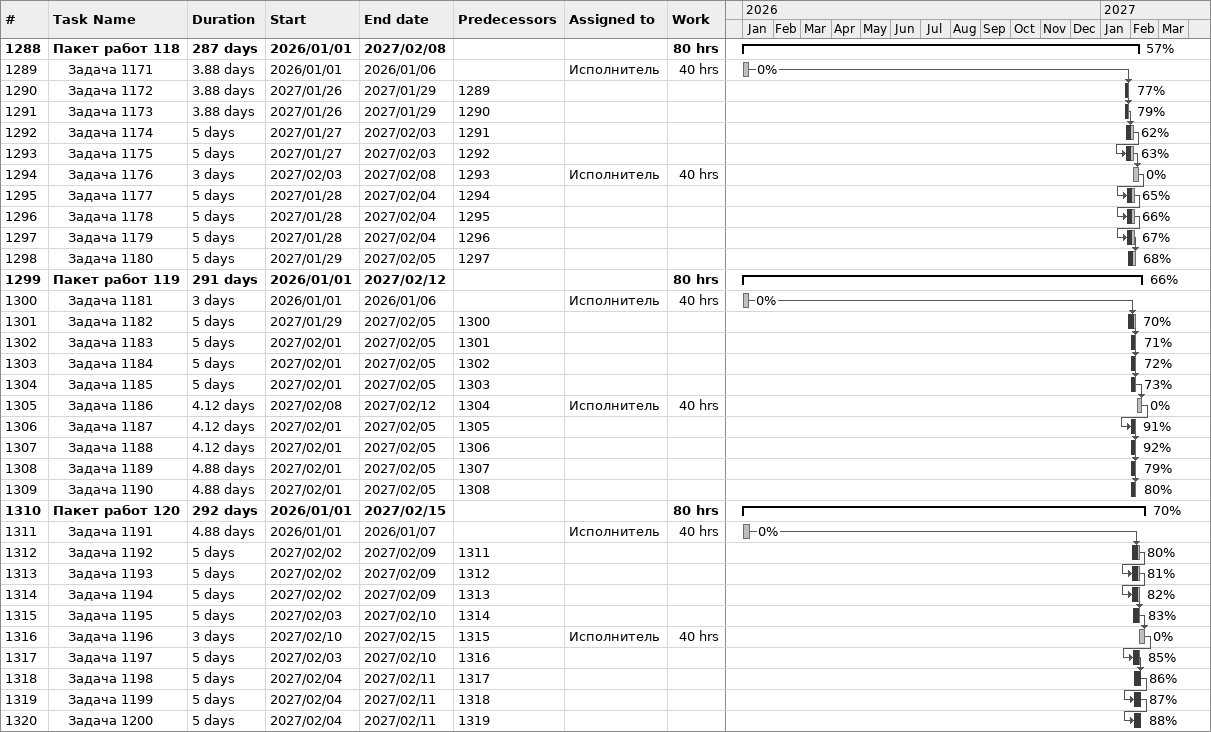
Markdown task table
| ID | Level | Task | Duration | Start | Finish | Predecessors | Resources | % complete | Work (h) |
|---|---|---|---|---|---|---|---|---|---|
| 1288 | 1 | **Пакет работ 118** | 287d | 2026-01-01 | 2027-02-08 |  |  | 57 | 80 |
| 1289 | 2 | Задача 1171 | 3.88d | 2026-01-01 | 2026-01-06 |  | Исполнитель | 0 | 40 |
| 1290 | 2 | Задача 1172 | 3.88d | 2027-01-26 | 2027-01-29 | 1289 |  | 77 |  |
| 1291 | 2 | Задача 1173 | 3.88d | 2027-01-26 | 2027-01-29 | 1290 |  | 79 |  |
| 1292 | 2 | Задача 1174 | 5d | 2027-01-27 | 2027-02-03 | 1291 |  | 62 |  |
| 1293 | 2 | Задача 1175 | 5d | 2027-01-27 | 2027-02-03 | 1292 |  | 63 |  |
| 1294 | 2 | Задача 1176 | 3d | 2027-02-03 | 2027-02-08 | 1293 | Исполнитель | 0 | 40 |
| 1295 | 2 | Задача 1177 | 5d | 2027-01-28 | 2027-02-04 | 1294 |  | 65 |  |
| 1296 | 2 | Задача 1178 | 5d | 2027-01-28 | 2027-02-04 | 1295 |  | 66 |  |
| 1297 | 2 | Задача 1179 | 5d | 2027-01-28 | 2027-02-04 | 1296 |  | 67 |  |
| 1298 | 2 | Задача 1180 | 5d | 2027-01-29 | 2027-02-05 | 1297 |  | 68 |  |
| 1299 | 1 | **Пакет работ 119** | 291d | 2026-01-01 | 2027-02-12 |  |  | 66 | 80 |
| 1300 | 2 | Задача 1181 | 3d | 2026-01-01 | 2026-01-06 |  | Исполнитель | 0 | 40 |
| 1301 | 2 | Задача 1182 | 5d | 2027-01-29 | 2027-02-05 | 1300 |  | 70 |  |
| 1302 | 2 | Задача 1183 | 5d | 2027-02-01 | 2027-02-05 | 1301 |  | 71 |  |
| 1303 | 2 | Задача 1184 | 5d | 2027-02-01 | 2027-02-05 | 1302 |  | 72 |  |
| 1304 | 2 | Задача 1185 | 5d | 2027-02-01 | 2027-02-05 | 1303 |  | 73 |  |
| 1305 | 2 | Задача 1186 | 4.12d | 2027-02-08 | 2027-02-12 | 1304 | Исполнитель | 0 | 40 |
| 1306 | 2 | Задача 1187 | 4.12d | 2027-02-01 | 2027-02-05 | 1305 |  | 91 |  |
| 1307 | 2 | Задача 1188 | 4.12d | 2027-02-01 | 2027-02-05 | 1306 |  | 92 |  |
| 1308 | 2 | Задача 1189 | 4.88d | 2027-02-01 | 2027-02-05 | 1307 |  | 79 |  |
| 1309 | 2 | Задача 1190 | 4.88d | 2027-02-01 | 2027-02-05 | 1308 |  | 80 |  |
| 1310 | 1 | **Пакет работ 120** | 292d | 2026-01-01 | 2027-02-15 |  |  | 70 | 80 |
| 1311 | 2 | Задача 1191 | 4.88d | 2026-01-01 | 2026-01-07 |  | Исполнитель | 0 | 40 |
| 1312 | 2 | Задача 1192 | 5d | 2027-02-02 | 2027-02-09 | 1311 |  | 80 |  |
| 1313 | 2 | Задача 1193 | 5d | 2027-02-02 | 2027-02-09 | 1312 |  | 81 |  |
| 1314 | 2 | Задача 1194 | 5d | 2027-02-02 | 2027-02-09 | 1313 |  | 82 |  |
| 1315 | 2 | Задача 1195 | 5d | 2027-02-03 | 2027-02-10 | 1314 |  | 83 |  |
| 1316 | 2 | Задача 1196 | 3d | 2027-02-10 | 2027-02-15 | 1315 | Исполнитель | 0 | 40 |
| 1317 | 2 | Задача 1197 | 5d | 2027-02-03 | 2027-02-10 | 1316 |  | 85 |  |
| 1318 | 2 | Задача 1198 | 5d | 2027-02-04 | 2027-02-11 | 1317 |  | 86 |  |
| 1319 | 2 | Задача 1199 | 5d | 2027-02-04 | 2027-02-11 | 1318 |  | 87 |  |
| 1320 | 2 | Задача 1200 | 5d | 2027-02-04 | 2027-02-11 | 1319 |  | 88 |  |
